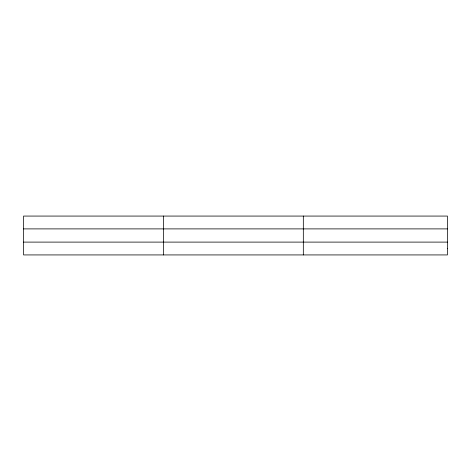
<?xml version="1.0" encoding="UTF-8"?>
<svg xmlns="http://www.w3.org/2000/svg" width="471" height="471" viewBox="0 0 471 471"><rect width="100%" height="100%" fill="white"/><g stroke="black" fill="none" stroke-linecap="round" stroke-linejoin="round"><path stroke-width="0.71" d="M163.437 216.071L163.437 254.929M303.324 216.071L303.324 254.929M23.55 228.894L447.45 228.894M23.55 242.106L447.45 242.106M447.45 248.517L447.45 254.929L23.55 254.929L23.55 216.071L447.45 216.071L447.45 248.517"/></g></svg>
